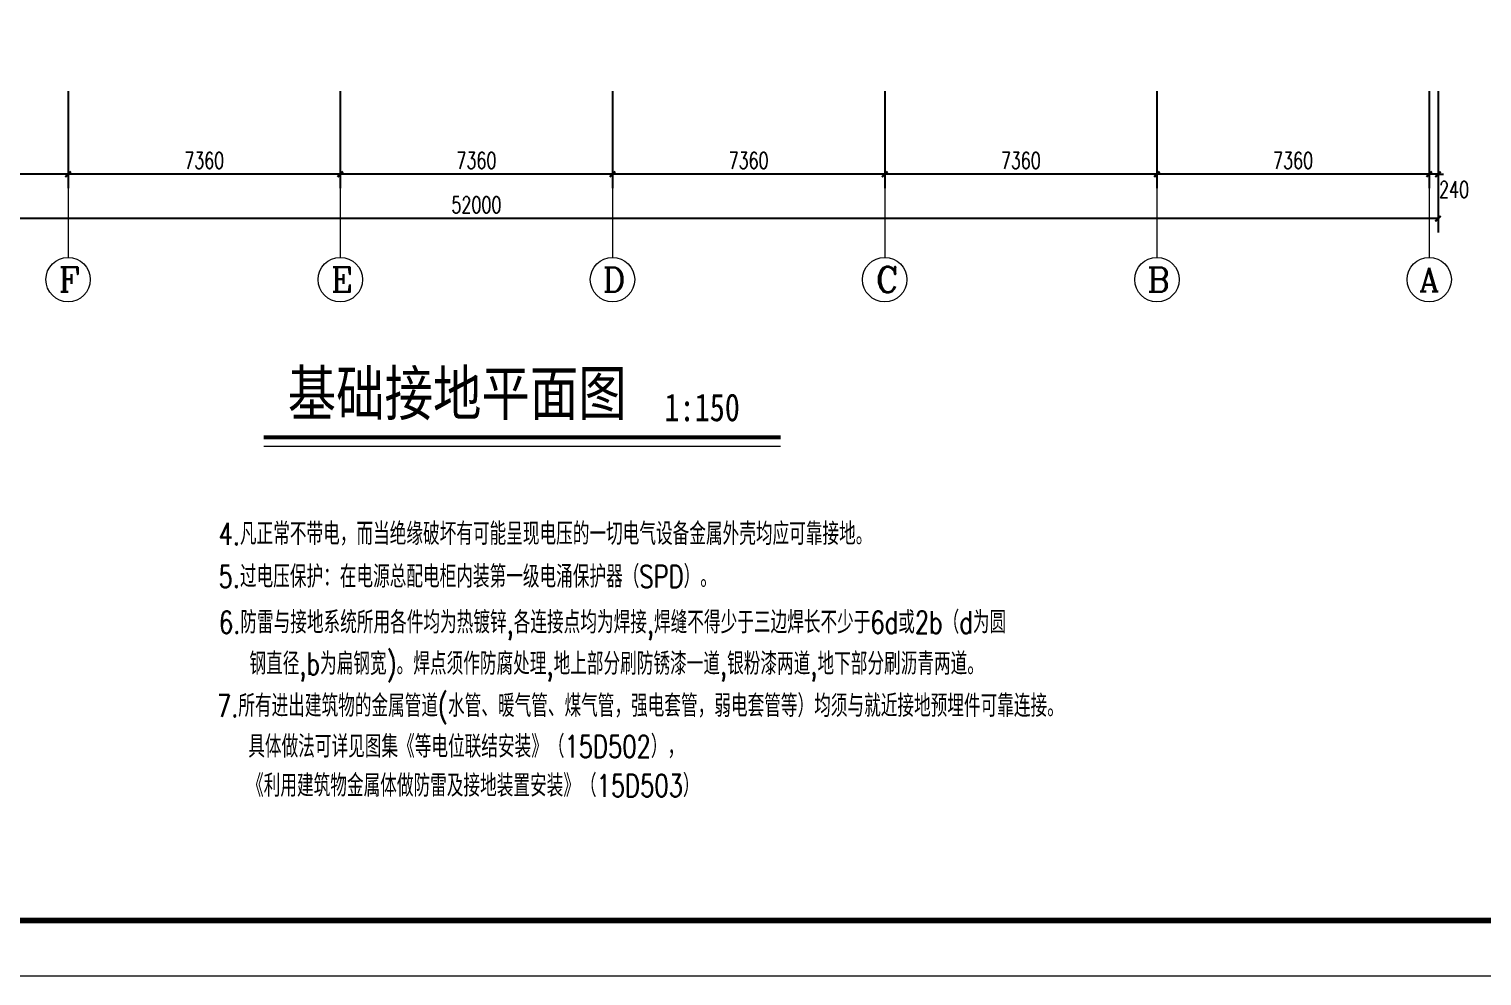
# Model space of a CAD drawing. Header units: inches. Extents: x -3272461 to -2504170, y 403793 to 1071042.
# Drawn here: x -2999845 to -2960563, y 565131 to 590743 of the extents above; entities that cross this region are included whole.
import ezdxf

# ---------------------------------------------------------------- set-up
doc = ezdxf.new("R2010")
doc.units = ezdxf.units.IN
doc.header["$LTSCALE"] = 1000
doc.header["$MEASUREMENT"] = 0
doc.layers.get('0').update_dxf_attribs({"lineweight": 18})
for name, color, linetype, lineweight in [('AXIS', 30, 'Continuous', 18), ('EQUIP', 3, 'Continuous', 18), ('PUB_DIM', 3, 'Continuous', 18), ('PUB_TEXT', 7, 'Continuous', 18), ('PUB_TITLE', 153, 'Continuous', 18)]:
    doc.layers.add(name, color=color, linetype=linetype, lineweight=lineweight)
doc.styles.add('_TCH_AXIS', font='complex.shx', dxfattribs={"bigfont": 'gbcbig.shx'})
doc.styles.add('_TCH_DIM_T3', font='simplex.shx', dxfattribs={"width": 0.705882, "bigfont": 'gbcbig.shx'})
doc.styles.add('_TEL_DIM', font='simplex.shx', dxfattribs={"width": 0.8, "bigfont": 'hztxt.shx'})
doc.styles.add('H1', font='')
doc.styles.get('H1').set_extended_font_data('宋体')
doc.dimstyles.new('_TCH_ARCH&&150', dxfattribs={"dimtxt": 446.25, "dimasz": 150, "dimexe": 375, "dimexo": 450, "dimgap": 150, "dimtad": 1, "dimdec": 0, "dimzin": 0, "dimdsep": 46, "dimtxsty": '_TCH_DIM_T3', "dimblk": 'ARCHTICK', "dimcen": 0.09, "dimdle": 300, "dimclrt": 7, "dimazin": 2, "dimtfac": 1, "dimtdec": 0, "dimtix": 1, "dimtmove": 2, "dimatfit": 3, "dimfxl": 1, "dimtolj": 1, "dimarcsym": 0})

# ---------------------------------------------------------------- blocks, each defined once
blk = doc.blocks.new('_ArchTick_0')
at = {"color": 0, "linetype": 'ByBlock'}
blk.add_lwpolyline([(-0.5, -0.5, 0.4, 0.4, 0), (0.5, 0.5, 0.4, 0.4, 0)], format="xyseb", dxfattribs=at)
blk = doc.blocks.new('*X230')
at = {"layer": 'AXIS', "color": 0, "lineweight": -2}
for p, q in [((-3013750, 588615), (-3013750, 585240)), ((-2961750, 588615), (-2961750, 585240)), ((-2961750, 585615), (-3013750, 585615))]:
    blk.add_line(p, q, dxfattribs=at)
at = {"layer": 'AXIS', "color": 0, "lineweight": -2, "xscale": 150, "yscale": 150, "zscale": 150, "rotation": 180}
blk.add_blockref('_ArchTick_0', (-3013750, 585615), dxfattribs=at)
at = {"layer": 'AXIS', "color": 0, "lineweight": -2, "xscale": 150, "yscale": 150, "zscale": 150}
blk.add_blockref('_ArchTick_0', (-2961750, 585615), dxfattribs=at)
at = {"layer": 'AXIS', "color": 7, "insert": (-2987750, 585988), "char_height": 446.2, "width": 2070, "attachment_point": 5, "style": '_TCH_DIM_T3'}
blk.add_mtext('52000', dxfattribs=at)
blk = doc.blocks.new('_ARCHTICK')
at = {"color": 0, "linetype": 'ByBlock', "const_width": 0.4}
blk.add_lwpolyline([(-0.5, -0.5), (0.5, 0.5)], dxfattribs=at)
blk = doc.blocks.new('*X231')
at = {"layer": 'AXIS', "color": 0, "lineweight": -2}
for p, q in [((-2961990, 589065), (-2961990, 586440)), ((-2961750, 589065), (-2961750, 586440)), ((-2961990, 586815), (-2962140, 586815)), ((-2961750, 586815), (-2961990, 586815)), ((-2961750, 586815), (-2961600, 586815))]:
    blk.add_line(p, q, dxfattribs=at)
at = {"layer": 'AXIS', "color": 0, "lineweight": -2, "xscale": 150, "yscale": 150, "zscale": 150}
blk.add_blockref('_ArchTick_0', (-2961990, 586815), dxfattribs=at)
at = {"layer": 'AXIS', "color": 0, "lineweight": -2, "xscale": 150, "yscale": 150, "zscale": 150, "rotation": 180}
blk.add_blockref('_ArchTick_0', (-2961750, 586815), dxfattribs=at)
at = {"layer": 'AXIS', "color": 7, "insert": (-2961317, 586402), "char_height": 446.2, "width": 1215, "attachment_point": 5, "style": '_TCH_DIM_T3'}
blk.add_mtext('240', dxfattribs=at)
blk = doc.blocks.new('*X232')
at = {"layer": 'AXIS', "color": 0, "lineweight": -2}
for p, q in [((-2969350, 589065), (-2969350, 586440)), ((-2961990, 589065), (-2961990, 586440)), ((-2961990, 586815), (-2969350, 586815))]:
    blk.add_line(p, q, dxfattribs=at)
at = {"layer": 'AXIS', "color": 0, "lineweight": -2, "xscale": 150, "yscale": 150, "zscale": 150, "rotation": 180}
blk.add_blockref('_ArchTick_0', (-2969350, 586815), dxfattribs=at)
at = {"layer": 'AXIS', "color": 0, "lineweight": -2, "xscale": 150, "yscale": 150, "zscale": 150}
blk.add_blockref('_ArchTick_0', (-2961990, 586815), dxfattribs=at)
at = {"layer": 'AXIS', "color": 7, "insert": (-2965670, 587188), "char_height": 446.2, "width": 1620, "attachment_point": 5, "style": '_TCH_DIM_T3'}
blk.add_mtext('7360', dxfattribs=at)
blk = doc.blocks.new('*X233')
at = {"layer": 'AXIS', "color": 0, "lineweight": -2}
for p, q in [((-2976710, 589065), (-2976710, 586440)), ((-2969350, 589065), (-2969350, 586440)), ((-2969350, 586815), (-2976710, 586815))]:
    blk.add_line(p, q, dxfattribs=at)
at = {"layer": 'AXIS', "color": 0, "lineweight": -2, "xscale": 150, "yscale": 150, "zscale": 150, "rotation": 180}
blk.add_blockref('_ArchTick_0', (-2976710, 586815), dxfattribs=at)
at = {"layer": 'AXIS', "color": 0, "lineweight": -2, "xscale": 150, "yscale": 150, "zscale": 150}
blk.add_blockref('_ArchTick_0', (-2969350, 586815), dxfattribs=at)
at = {"layer": 'AXIS', "color": 7, "insert": (-2973030, 587188), "char_height": 446.2, "width": 1620, "attachment_point": 5, "style": '_TCH_DIM_T3'}
blk.add_mtext('7360', dxfattribs=at)
blk = doc.blocks.new('*X234')
at = {"layer": 'AXIS', "color": 0, "lineweight": -2}
for p, q in [((-2984070, 589065), (-2984070, 586440)), ((-2976710, 589065), (-2976710, 586440)), ((-2976710, 586815), (-2984070, 586815))]:
    blk.add_line(p, q, dxfattribs=at)
at = {"layer": 'AXIS', "color": 0, "lineweight": -2, "xscale": 150, "yscale": 150, "zscale": 150, "rotation": 180}
blk.add_blockref('_ArchTick_0', (-2984070, 586815), dxfattribs=at)
at = {"layer": 'AXIS', "color": 0, "lineweight": -2, "xscale": 150, "yscale": 150, "zscale": 150}
blk.add_blockref('_ArchTick_0', (-2976710, 586815), dxfattribs=at)
at = {"layer": 'AXIS', "color": 7, "insert": (-2980390, 587188), "char_height": 446.2, "width": 1620, "attachment_point": 5, "style": '_TCH_DIM_T3'}
blk.add_mtext('7360', dxfattribs=at)
blk = doc.blocks.new('*X235')
at = {"layer": 'AXIS', "color": 0, "lineweight": -2}
for p, q in [((-2991430, 589065), (-2991430, 586440)), ((-2984070, 589065), (-2984070, 586440)), ((-2984070, 586815), (-2991430, 586815))]:
    blk.add_line(p, q, dxfattribs=at)
at = {"layer": 'AXIS', "color": 0, "lineweight": -2, "xscale": 150, "yscale": 150, "zscale": 150, "rotation": 180}
blk.add_blockref('_ArchTick_0', (-2991430, 586815), dxfattribs=at)
at = {"layer": 'AXIS', "color": 0, "lineweight": -2, "xscale": 150, "yscale": 150, "zscale": 150}
blk.add_blockref('_ArchTick_0', (-2984070, 586815), dxfattribs=at)
at = {"layer": 'AXIS', "color": 7, "insert": (-2987750, 587188), "char_height": 446.2, "width": 1620, "attachment_point": 5, "style": '_TCH_DIM_T3'}
blk.add_mtext('7360', dxfattribs=at)
blk = doc.blocks.new('*X236')
at = {"layer": 'AXIS', "color": 0, "lineweight": -2}
for p, q in [((-2998790, 589065), (-2998790, 586440)), ((-2991430, 589065), (-2991430, 586440)), ((-2991430, 586815), (-2998790, 586815))]:
    blk.add_line(p, q, dxfattribs=at)
at = {"layer": 'AXIS', "color": 0, "lineweight": -2, "xscale": 150, "yscale": 150, "zscale": 150, "rotation": 180}
blk.add_blockref('_ArchTick_0', (-2998790, 586815), dxfattribs=at)
at = {"layer": 'AXIS', "color": 0, "lineweight": -2, "xscale": 150, "yscale": 150, "zscale": 150}
blk.add_blockref('_ArchTick_0', (-2991430, 586815), dxfattribs=at)
at = {"layer": 'AXIS', "color": 7, "insert": (-2995110, 587188), "char_height": 446.2, "width": 1620, "attachment_point": 5, "style": '_TCH_DIM_T3'}
blk.add_mtext('7360', dxfattribs=at)
blk = doc.blocks.new('*X237')
at = {"layer": 'AXIS', "color": 0, "lineweight": -2}
for p, q in [((-3006150, 589065), (-3006150, 586440)), ((-2998790, 589065), (-2998790, 586440)), ((-2998790, 586815), (-3006150, 586815))]:
    blk.add_line(p, q, dxfattribs=at)
at = {"layer": 'AXIS', "color": 0, "lineweight": -2, "xscale": 150, "yscale": 150, "zscale": 150, "rotation": 180}
blk.add_blockref('_ArchTick_0', (-3006150, 586815), dxfattribs=at)
at = {"layer": 'AXIS', "color": 0, "lineweight": -2, "xscale": 150, "yscale": 150, "zscale": 150}
blk.add_blockref('_ArchTick_0', (-2998790, 586815), dxfattribs=at)
at = {"layer": 'AXIS', "color": 7, "insert": (-3002470, 587188), "char_height": 446.2, "width": 1620, "attachment_point": 5, "style": '_TCH_DIM_T3'}
blk.add_mtext('7360', dxfattribs=at)

msp = doc.modelspace()

# ---------------------------------------------------------------- linework, layer by layer
at = {"layer": 'AXIS'}
for p, q in [((-2998789.7, 589065), (-2998789.7, 584565)), ((-2991429.7, 589065), (-2991429.7, 584565)), ((-2984069.7, 589065), (-2984069.7, 584565)), ((-2976709.7, 589065), (-2976709.7, 584565)), ((-2969349.7, 589065), (-2969349.7, 584565)), ((-2961989, 589065), (-2961989, 584565))]:
    msp.add_line(p, q, dxfattribs=at)
for centre in [(-2998789.7, 583965), (-2991429.7, 583965), (-2984069.7, 583965), (-2976709.7, 583965), (-2969349.7, 583965), (-2961989, 583965)]:
    msp.add_circle(centre, 600, dxfattribs=at)
at = {"layer": 'PUB_DIM'}
msp.add_lwpolyline([(-2993499.9, 579695.4, 108, 108, 0), (-2979526.3, 579695.4, 108, 108, 0)], format="xyseb", dxfattribs=at)
msp.add_lwpolyline([(-2993499.9, 579464), (-2979526.3, 579464)], dxfattribs=at)
at = {"layer": 'PUB_TITLE'}
msp.add_lwpolyline([(-2940702.2, 565130.6), (-2940702.2, 628130.6), (-3029802.2, 628130.6), (-3029802.2, 565130.6)], close=True, dxfattribs=at)
msp.add_lwpolyline([(-2942202.2, 566630.6, 150, 150, 0), (-2942202.2, 626630.6, 150, 150, 0), (-3026052.2, 626630.6, 150, 150, 0), (-3026052.2, 566630.6, 150, 150, 0)], format="xyseb", close=True, dxfattribs=at)

# ---------------------------------------------------------------- texts
at = {"layer": 'AXIS', "color": 7, "style": '_TCH_AXIS'}
for s, height, p in [('F', 668.2, (-2999044.2, 583630.9)), ('E', 668.2, (-2991684.2, 583630.9)), ('D', 652.9, (-2984333.9, 583638.5)), ('C', 683.5, (-2976953.8, 583623.2)), ('B', 652.9, (-2969613.9, 583638.5)), ('A', 637.8, (-2962262.4, 583646.1))]:
    msp.add_text(s, height=height, dxfattribs=at).set_placement(p)
at = {"layer": 'EQUIP', "style": '_TEL_DIM', "width": 0.75}
for s, p in [('4.凡正常不带电，而当绝缘破坏有可能呈现电压的一切电气设备金属外壳均应可靠接地。', (-2994721.9, 576789)), ('5.过电压保护：在电源总配电柜内装第一级电涌保护器（SPD）。', (-2994721.9, 575633.6)), ('6.防雷与接地系统所用各件均为热镀锌,各连接点均为焊接,焊缝不得少于三边焊长不少于6d或2b（d为圆', (-2994711.4, 574394.7)), ('钢直径,b为扁钢宽)。焊点须作防腐处理,地上部分刷防锈漆一道,银粉漆两道,地下部分刷沥青两道。', (-2993885.8, 573275.9)), ('7.所有进出建筑物的金属管道(水管、暖气管、煤气管，强电套管，弱电套管等）均须与就近接地预埋件可靠连接。', (-2994766.1, 572137.5)), ('具体做法可详见图集《等电位联结安装》（15D502），', (-2993916.9, 571036.3)), ('《利用建筑物金属体做防雷及接地装置安装》（15D503）', (-2993949.9, 569979.1))]:
    msp.add_text(s, height=600, dxfattribs=at).set_placement(p)
at = {"layer": 'PUB_TEXT', "style": 'H1', "width": 0.8}
for s, height, p in [('基础接地平面图', 1200, (-2992852.4, 580294.9)), ('1:150', 750, (-2982666.7, 580135.2))]:
    msp.add_text(s, height=height, dxfattribs=at).set_placement(p)

# ---------------------------------------------------------------- dimensions: what is measured, and where the dimension line sits
at = {"layer": 'AXIS'}
for base, p1, p2, picture, middle in [((-3006149.7, 586815), (-2998789.7, 590565), (-3006149.7, 590565), '*X237', (-3002469.7, 587188.1)), ((-2998789.7, 586815), (-2991429.7, 590565), (-2998789.7, 590565), '*X236', (-2995109.7, 587188.1)), ((-2991429.7, 586815), (-2984069.7, 590565), (-2991429.7, 590565), '*X235', (-2987749.7, 587188.1)), ((-2984069.7, 586815), (-2976709.7, 590565), (-2984069.7, 590565), '*X234', (-2980389.7, 587188.1)), ((-2976709.7, 586815), (-2969349.7, 590565), (-2976709.7, 590565), '*X233', (-2973029.7, 587188.1)), ((-2969349.7, 586815), (-2961989.7, 590565), (-2969349.7, 590565), '*X232', (-2965669.7, 587188.1)), ((-3013749.7, 585615), (-2961749.7, 590115), (-3013749.7, 590115), '*X230', (-2987749.7, 585988.1))]:
    dim = msp.add_linear_dim(base=base, p1=p1, p2=p2, angle=180, dimstyle='_TCH_ARCH&&150', override={"dimexo": 1500, "dimsah": 1, "dimtzin": 0}, dxfattribs=at)
    dim.commit()
    dim.dimension.update_dxf_attribs({"geometry": picture, "text_midpoint": middle})
dim = msp.add_linear_dim(base=(-2961989.7, 586815), p1=(-2961749.7, 590565), p2=(-2961989.7, 590565), angle=180, dimstyle='_TCH_ARCH&&150', override={"dimexo": 1500, "dimsah": 1, "dimtzin": 0}, dxfattribs=at)
dim.commit()
dim.dimension.update_dxf_attribs({"geometry": '*X231', "text_midpoint": (-2961316.8, 586402.5), "dimtype": 160})

doc.saveas('drawing.dxf')
